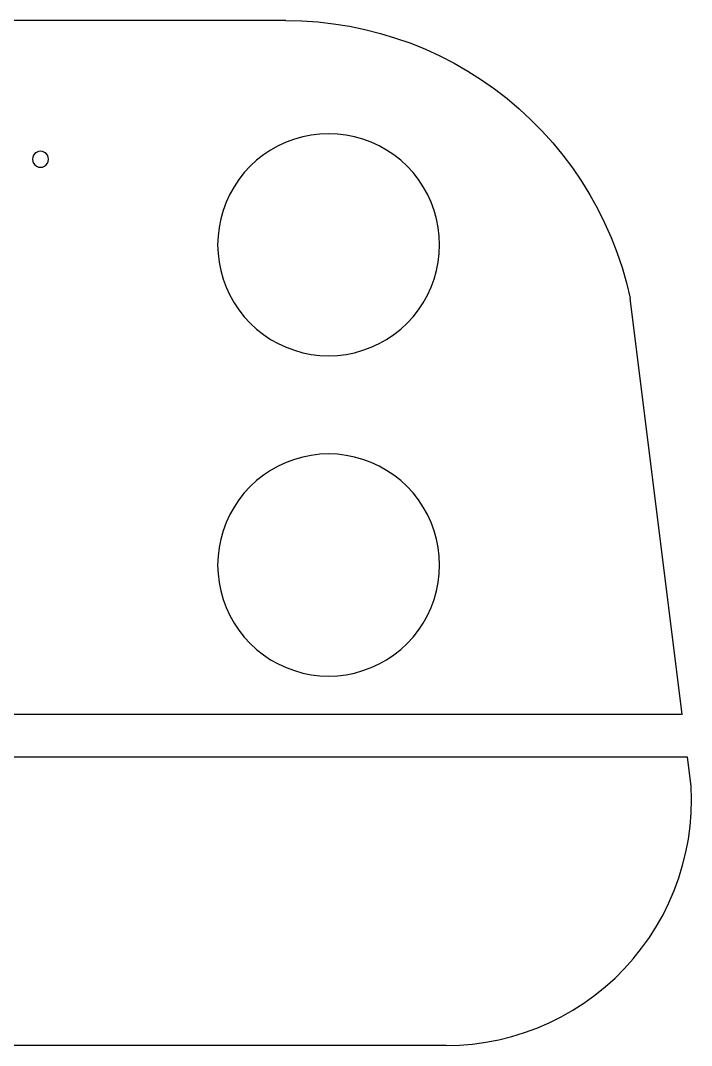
# Model space of a CAD drawing. Extents: x -202 to 202, y -117 to 117.
# Drawn here: x -1.9 to 60.9, y 19.7 to 115.7 of the extents above; entities that cross this region are included whole.
import ezdxf

# ---------------------------------------------------------------- set-up
doc = ezdxf.new("R2010")
doc.units = 0
doc.layers.get('0').update_dxf_attribs({"linetype": 'CONTINUOUS'})

msp = doc.modelspace()

# ---------------------------------------------------------------- linework, layer by layer
for p, q in [((22.94, 115.666), (-37.06, 115.666)), ((22.94, 115.666), (24.432, 115.632)), ((24.432, 115.632), (25.922, 115.531)), ((25.922, 115.531), (27.405, 115.362)), ((27.405, 115.362), (28.88, 115.127)), ((28.88, 115.127), (30.342, 114.825)), ((30.342, 114.825), (31.789, 114.457)), ((31.789, 114.457), (33.218, 114.025)), ((33.218, 114.025), (34.625, 113.528)), ((34.625, 113.528), (36.009, 112.967)), ((36.009, 112.967), (37.367, 112.345)), ((37.367, 112.345), (38.694, 111.662)), ((38.694, 111.662), (39.99, 110.92)), ((39.99, 110.92), (41.25, 110.12)), ((41.25, 110.12), (42.473, 109.264)), ((42.473, 109.264), (43.656, 108.353)), ((43.656, 108.353), (44.797, 107.39)), ((44.797, 107.39), (45.893, 106.376)), ((45.893, 106.376), (46.942, 105.313)), ((24.512, 104.779), (23.726, 104.557)), ((25.313, 104.938), (24.512, 104.779)), ((26.124, 105.034), (25.313, 104.938)), ((26.94, 105.066), (26.124, 105.034)), ((27.756, 105.034), (26.94, 105.066)), ((28.567, 104.938), (27.756, 105.034)), ((29.368, 104.779), (28.567, 104.938)), ((30.153, 104.557), (29.368, 104.779)), ((46.942, 105.313), (47.941, 104.205)), ((22.218, 103.932), (21.506, 103.533)), ((22.96, 104.274), (22.218, 103.932)), ((23.726, 104.557), (22.96, 104.274)), ((30.92, 104.274), (30.153, 104.557)), ((31.661, 103.932), (30.92, 104.274)), ((32.374, 103.533), (31.661, 103.932)), ((47.941, 104.205), (48.89, 103.052)), ((-0.785, 102.86), (-0.81, 102.666)), ((-0.71, 103.041), (-0.785, 102.86)), ((-0.591, 103.196), (-0.71, 103.041)), ((-0.435, 103.315), (-0.591, 103.196)), ((-0.254, 103.39), (-0.435, 103.315)), ((-0.06, 103.416), (-0.254, 103.39)), ((0.134, 103.39), (-0.06, 103.416)), ((0.315, 103.315), (0.134, 103.39)), ((0.47, 103.196), (0.315, 103.315)), ((0.589, 103.041), (0.47, 103.196)), ((0.664, 102.86), (0.589, 103.041)), ((0.69, 102.666), (0.664, 102.86)), ((20.827, 103.08), (20.185, 102.574)), ((21.506, 103.533), (20.827, 103.08)), ((33.053, 103.08), (32.374, 103.533)), ((33.694, 102.574), (33.053, 103.08)), ((48.89, 103.052), (49.786, 101.857)), ((-0.81, 102.666), (-0.785, 102.472)), ((-0.785, 102.472), (-0.71, 102.291)), ((-0.71, 102.291), (-0.591, 102.136)), ((-0.591, 102.136), (-0.435, 102.016)), ((-0.435, 102.016), (-0.254, 101.941)), ((-0.254, 101.941), (-0.06, 101.916)), ((-0.06, 101.916), (0.134, 101.941)), ((0.134, 101.941), (0.315, 102.016)), ((0.315, 102.016), (0.47, 102.136)), ((0.47, 102.136), (0.589, 102.291)), ((0.589, 102.291), (0.664, 102.472)), ((0.664, 102.472), (0.69, 102.666)), ((19.586, 102.02), (19.031, 101.42)), ((20.185, 102.574), (19.586, 102.02)), ((34.294, 102.02), (33.694, 102.574)), ((34.848, 101.42), (34.294, 102.02)), ((49.786, 101.857), (50.626, 100.623)), ((19.031, 101.42), (18.526, 100.779)), ((35.353, 100.779), (34.848, 101.42)), ((18.072, 100.1), (17.673, 99.387)), ((18.526, 100.779), (18.072, 100.1)), ((35.807, 100.1), (35.353, 100.779)), ((36.206, 99.387), (35.807, 100.1)), ((50.626, 100.623), (51.41, 99.353)), ((17.673, 99.387), (17.331, 98.646)), ((36.548, 98.646), (36.206, 99.387)), ((51.41, 99.353), (52.136, 98.048)), ((17.331, 98.646), (17.049, 97.88)), ((36.831, 97.88), (36.548, 98.646)), ((52.136, 98.048), (52.801, 96.711)), ((16.827, 97.094), (16.668, 96.293)), ((17.049, 97.88), (16.827, 97.094)), ((37.052, 97.094), (36.831, 97.88)), ((37.212, 96.293), (37.052, 97.094)), ((16.668, 96.293), (16.572, 95.482)), ((37.308, 95.482), (37.212, 96.293)), ((52.801, 96.711), (53.406, 95.346)), ((16.572, 95.482), (16.54, 94.666)), ((37.34, 94.666), (37.308, 95.482)), ((53.406, 95.346), (53.949, 93.955)), ((16.54, 94.666), (16.572, 93.85)), ((37.308, 93.85), (37.34, 94.666)), ((16.572, 93.85), (16.668, 93.039)), ((37.212, 93.039), (37.308, 93.85)), ((53.949, 93.955), (54.427, 92.541)), ((16.668, 93.039), (16.827, 92.238)), ((16.827, 92.238), (17.049, 91.452)), ((36.831, 91.452), (37.052, 92.238)), ((37.052, 92.238), (37.212, 93.039)), ((54.427, 92.541), (54.842, 91.107)), ((17.049, 91.452), (17.331, 90.686)), ((36.548, 90.686), (36.831, 91.452)), ((17.331, 90.686), (17.673, 89.944)), ((36.206, 89.944), (36.548, 90.686)), ((54.842, 91.107), (55.191, 89.655)), ((17.673, 89.944), (18.072, 89.232)), ((35.807, 89.232), (36.206, 89.944)), ((60.065, 50.666), (55.191, 89.655)), ((18.072, 89.232), (18.526, 88.553)), ((18.526, 88.553), (19.031, 87.912)), ((34.848, 87.912), (35.353, 88.553)), ((35.353, 88.553), (35.807, 89.232)), ((19.031, 87.912), (19.586, 87.312)), ((34.294, 87.312), (34.848, 87.912)), ((19.586, 87.312), (20.185, 86.758)), ((20.185, 86.758), (20.827, 86.252)), ((33.053, 86.252), (33.694, 86.758)), ((33.694, 86.758), (34.294, 87.312)), ((20.827, 86.252), (21.506, 85.798)), ((21.506, 85.798), (22.218, 85.399)), ((31.661, 85.399), (32.374, 85.798)), ((32.374, 85.798), (33.053, 86.252)), ((22.218, 85.399), (22.96, 85.058)), ((22.96, 85.058), (23.726, 84.775)), ((23.726, 84.775), (24.512, 84.553)), ((24.512, 84.553), (25.313, 84.394)), ((28.567, 84.394), (29.368, 84.553)), ((29.368, 84.553), (30.153, 84.775)), ((30.153, 84.775), (30.92, 85.058)), ((30.92, 85.058), (31.661, 85.399)), ((25.313, 84.394), (26.124, 84.298)), ((26.124, 84.298), (26.94, 84.266)), ((26.94, 84.266), (27.756, 84.298)), ((27.756, 84.298), (28.567, 84.394)), ((25.313, 74.938), (24.512, 74.779)), ((26.124, 75.034), (25.313, 74.938)), ((26.94, 75.066), (26.124, 75.034)), ((27.756, 75.034), (26.94, 75.066)), ((28.567, 74.938), (27.756, 75.034)), ((29.368, 74.779), (28.567, 74.938)), ((22.218, 73.932), (21.506, 73.533)), ((22.96, 74.274), (22.218, 73.932)), ((23.726, 74.557), (22.96, 74.274)), ((24.512, 74.779), (23.726, 74.557)), ((30.153, 74.557), (29.368, 74.779)), ((30.92, 74.274), (30.153, 74.557)), ((31.661, 73.932), (30.92, 74.274)), ((32.374, 73.533), (31.661, 73.932)), ((20.827, 73.08), (20.185, 72.574)), ((21.506, 73.533), (20.827, 73.08)), ((33.053, 73.08), (32.374, 73.533)), ((33.694, 72.574), (33.053, 73.08)), ((19.586, 72.02), (19.031, 71.42)), ((20.185, 72.574), (19.586, 72.02)), ((34.294, 72.02), (33.694, 72.574)), ((34.848, 71.42), (34.294, 72.02)), ((19.031, 71.42), (18.526, 70.779)), ((35.353, 70.779), (34.848, 71.42)), ((18.072, 70.1), (17.673, 69.387)), ((18.526, 70.779), (18.072, 70.1)), ((35.807, 70.1), (35.353, 70.779)), ((36.206, 69.387), (35.807, 70.1)), ((17.673, 69.387), (17.331, 68.646)), ((36.548, 68.646), (36.206, 69.387)), ((17.331, 68.646), (17.049, 67.88)), ((36.831, 67.88), (36.548, 68.646)), ((17.049, 67.88), (16.827, 67.094)), ((37.052, 67.094), (36.831, 67.88)), ((16.668, 66.293), (16.572, 65.482)), ((16.827, 67.094), (16.668, 66.293)), ((37.212, 66.293), (37.052, 67.094)), ((37.308, 65.482), (37.212, 66.293)), ((16.572, 65.482), (16.54, 64.666)), ((37.34, 64.666), (37.308, 65.482)), ((16.54, 64.666), (16.572, 63.85)), ((37.308, 63.85), (37.34, 64.666)), ((16.572, 63.85), (16.668, 63.039)), ((37.212, 63.039), (37.308, 63.85)), ((16.668, 63.039), (16.827, 62.238)), ((37.052, 62.238), (37.212, 63.039)), ((16.827, 62.238), (17.049, 61.452)), ((17.049, 61.452), (17.331, 60.686)), ((36.548, 60.686), (36.831, 61.452)), ((36.831, 61.452), (37.052, 62.238)), ((17.331, 60.686), (17.673, 59.944)), ((36.206, 59.944), (36.548, 60.686)), ((17.673, 59.944), (18.072, 59.232)), ((35.807, 59.232), (36.206, 59.944)), ((18.072, 59.232), (18.526, 58.553)), ((35.353, 58.553), (35.807, 59.232)), ((18.526, 58.553), (19.031, 57.912)), ((19.031, 57.912), (19.586, 57.312)), ((34.294, 57.312), (34.848, 57.912)), ((34.848, 57.912), (35.353, 58.553)), ((19.586, 57.312), (20.185, 56.758)), ((20.185, 56.758), (20.827, 56.252)), ((33.053, 56.252), (33.694, 56.758)), ((33.694, 56.758), (34.294, 57.312)), ((20.827, 56.252), (21.506, 55.798)), ((21.506, 55.798), (22.218, 55.399)), ((31.661, 55.399), (32.374, 55.798)), ((32.374, 55.798), (33.053, 56.252)), ((22.218, 55.399), (22.96, 55.058)), ((22.96, 55.058), (23.726, 54.775)), ((23.726, 54.775), (24.512, 54.553)), ((29.368, 54.553), (30.153, 54.775)), ((30.153, 54.775), (30.92, 55.058)), ((30.92, 55.058), (31.661, 55.399)), ((24.512, 54.553), (25.313, 54.394)), ((25.313, 54.394), (26.124, 54.298)), ((26.124, 54.298), (26.94, 54.266)), ((26.94, 54.266), (27.756, 54.298)), ((27.756, 54.298), (28.567, 54.394)), ((28.567, 54.394), (29.368, 54.553)), ((60.065, 50.666), (-74.185, 50.666)), ((60.565, 46.666), (-74.685, 46.666)), ((60.904, 43.955), (60.565, 46.666)), ((60.94, 42.709), (60.904, 43.955)), ((60.908, 41.462), (60.94, 42.709)), ((60.809, 40.219), (60.908, 41.462)), ((60.643, 38.983), (60.809, 40.219)), ((60.41, 37.758), (60.643, 38.983)), ((60.111, 36.547), (60.41, 37.758)), ((59.747, 35.354), (60.111, 36.547)), ((59.318, 34.183), (59.747, 35.354)), ((58.827, 33.037), (59.318, 34.183)), ((58.274, 31.919), (58.827, 33.037)), ((57.662, 30.832), (58.274, 31.919)), ((56.991, 29.781), (57.662, 30.832)), ((56.265, 28.767), (56.991, 29.781)), ((55.485, 27.794), (56.265, 28.767)), ((54.653, 26.865), (55.485, 27.794)), ((52.844, 25.149), (53.772, 25.982)), ((53.772, 25.982), (54.653, 26.865)), ((51.873, 24.367), (52.844, 25.149)), ((50.86, 23.638), (51.873, 24.367)), ((49.81, 22.966), (50.86, 23.638)), ((47.608, 21.797), (48.725, 22.351)), ((48.725, 22.351), (49.81, 22.966)), ((45.292, 20.873), (46.462, 21.303)), ((46.462, 21.303), (47.608, 21.797)), ((41.665, 19.97), (42.89, 20.205)), ((42.89, 20.205), (44.1, 20.506)), ((44.1, 20.506), (45.292, 20.873)), ((37.94, 19.666), (-52.06, 19.666)), ((37.94, 19.666), (39.186, 19.7)), ((39.186, 19.7), (40.429, 19.801)), ((40.429, 19.801), (41.665, 19.97))]:
    msp.add_line(p, q)

doc.saveas('drawing.dxf')
